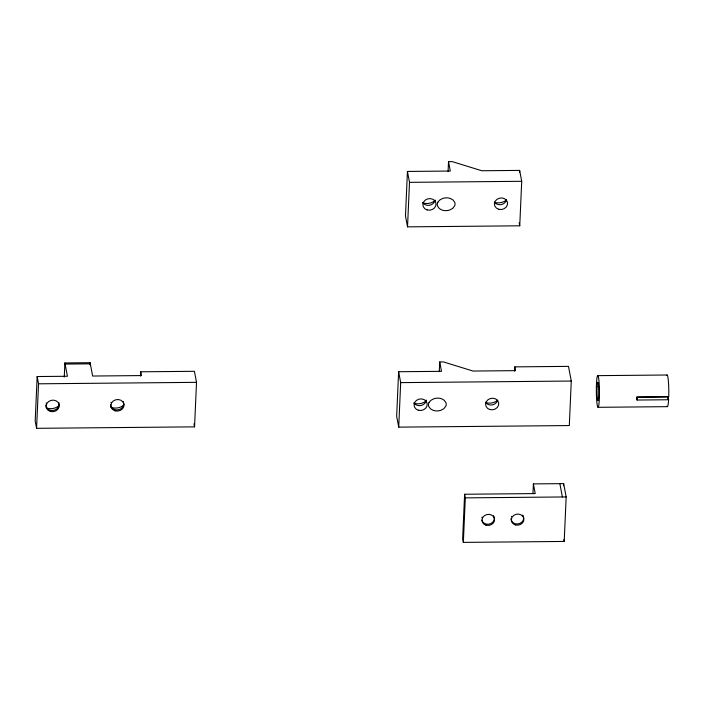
<?xml version="1.0" encoding="UTF-8"?>
<svg xmlns="http://www.w3.org/2000/svg" width="704" height="704" viewBox="0 0 704 704"><rect width="100%" height="100%" fill="white"/><g stroke="black" fill="none" stroke-linecap="round" stroke-linejoin="round"><path stroke-width="1.06" d="M140.703 371.8L141.416 375.575L92.629 376.033L90.112 362.71L64.9 362.947L67.417 376.262L37.162 376.543L35.2 421.054L36.573 428.322L194.55 426.853L196.513 382.342L194.418 371.307L140.703 371.8L140.518 376.05M36.573 428.322L38.535 383.812L37.162 376.543M64.275 377.062L64.9 362.947M90.024 364.883L90.112 362.71M514.774 366.872L515.486 370.647L473.009 371.043L443.388 361.9L439.71 361.935L441.487 371.334L398.622 371.73L396.66 416.24L398.719 427.134L569.307 425.559L571.27 381.04L568.489 366.37L514.774 366.872L514.589 371.114M448.527 161.647L450.305 171.046L407.44 171.442L405.478 215.952L407.537 226.855L519.746 225.808L521.708 181.298L519.649 170.403L481.826 170.755L452.206 161.612L448.527 161.647L448.096 171.415M398.719 427.134L400.682 382.624L398.622 371.73M407.537 226.855L409.499 182.345L407.44 171.442M439.278 371.703L439.71 361.935M533.386 483.903L535.216 493.583L464.614 494.243L462.66 538.754L463.346 542.388L564.203 541.446L566.166 496.936L563.649 483.622L533.386 483.903L532.963 493.671M463.346 542.388L465.3 497.878L464.614 494.243M519.552 172.577L519.649 170.403M563.552 485.786L563.649 483.622M667.005 406.182A15.84 1.549 89.5 0 0 668.571 400.268L668.606 399.749L637.085 400.039L637.208 397.258L668.73 396.845A15.84 1.549 89.5 0 0 668.298 380.266A15.84 1.549 89.5 0 0 666.679 375.61M409.499 182.345L521.708 181.298M65.111 364.065L90.323 363.836M597.714 375.646L667.146 375.003M38.535 383.812L196.513 382.342M400.682 382.624L571.27 381.04M636.513 397.021L668.026 396.73L668.606 399.749M598.048 407.308A15.84 1.549 89.5 0 0 599.174 383.566A15.84 1.549 89.5 0 0 596.49 383.548A15.84 1.549 89.5 0 0 598.048 407.308L667.392 406.666M465.3 497.878L566.166 496.936M636.698 398.024L637.085 400.039M519.182 222.842L519.746 225.808M559.865 483.657L562.382 496.971M563.86 539.634L564.203 541.446M193.978 423.843L194.55 426.853M523.53 516.982A6.336 5.535 -10.7 0 1 517.906 523.934A6.336 5.535 -10.7 0 1 511.06 518.487M511.447 516.762A6.336 5.535 -10.7 0 1 511.588 516.428M522.606 515.108A6.336 5.535 -10.7 0 1 522.817 515.398M523.002 515.689A6.336 5.535 -10.7 0 1 523.433 516.648M493.504 515.662A6.336 5.535 -10.7 0 1 490.327 523.776A6.336 5.535 -10.7 0 1 481.879 520.133M481.906 517.713A6.336 5.535 -10.7 0 1 482.134 517.035M124.036 404.853A11.431 9.988 -10.7 0 1 110.801 407.185M59.294 405.451A11.431 9.988 -10.7 0 1 46.068 407.783M123.226 401.526A6.609 5.782 -10.7 0 1 118.562 409.728A6.609 5.782 -10.7 0 1 110.607 404.448M110.906 402.653A6.609 5.782 -10.7 0 1 111.038 402.31M58.872 403.137A6.609 5.782 -10.7 0 1 53.222 410.441A6.609 5.782 -10.7 0 1 45.866 405.046M46.165 403.251A6.609 5.782 -10.7 0 1 46.306 402.908M58.643 402.459A6.609 5.782 -10.7 0 1 58.766 402.794M497.702 400.11A6.609 5.782 -10.7 0 1 492.228 404.879A6.609 5.782 -10.7 0 1 485.496 402.239M497.578 400.374A11.431 9.988 -10.7 0 1 485.522 402.494M426.043 401.034A11.431 9.988 -10.7 0 1 413.987 403.163M426.29 400.057A6.609 5.782 -10.7 0 1 421.098 405.46A6.609 5.782 -10.7 0 1 413.961 402.908M506.396 200.086A11.431 9.988 -10.7 0 1 494.331 202.215M506.519 199.822A6.609 5.782 -10.7 0 1 501.248 204.556A6.609 5.782 -10.7 0 1 494.525 202.259M435.389 200.297A11.431 9.988 -10.7 0 1 422.805 202.875M435.054 200.13A6.609 5.782 -10.7 0 1 429.713 205.216A6.609 5.782 -10.7 0 1 422.778 202.62M668.026 396.73A9.504 0.933 89.5 0 1 667.744 399.318M437.897 202.145L437.712 202.532A6.063 5.298 -10.7 0 0 437.545 206.105L439.296 208.542L441.857 209.994A10.569 9.231 -10.7 0 0 449.909 209.915L452.61 208.428L454.59 205.964A6.063 5.298 -10.7 0 0 454.758 202.391L453.006 199.954L450.446 198.502A10.569 9.231 -10.7 0 0 442.394 198.581L439.683 200.068L437.897 202.145M429.079 402.433L428.894 402.811A6.063 5.298 -10.7 0 0 428.727 406.393L430.478 408.83L433.039 410.274A10.569 9.231 -10.7 0 0 441.091 410.194L443.802 408.716L445.773 406.252A6.063 5.298 -10.7 0 0 445.94 402.67L444.189 400.242L441.628 398.79A10.569 9.231 -10.7 0 0 433.576 398.869L430.874 400.347L429.079 402.433M515.284 524.911A6.336 5.535 -10.7 0 0 523.829 518.531A6.336 5.535 -10.7 0 0 513.656 515.46A6.336 5.535 -10.7 0 0 515.284 524.911M485.971 525.184A6.336 5.535 -10.7 0 0 494.516 518.804A6.336 5.535 -10.7 0 0 484.343 515.733A6.336 5.535 -10.7 0 0 485.971 525.184M50.362 411.453A6.609 5.782 -10.7 0 0 59.18 404.703A6.609 5.782 -10.7 0 0 48.506 401.623A6.609 5.782 -10.7 0 0 50.362 411.453M115.095 410.854A6.609 5.782 -10.7 0 0 123.913 404.096A6.609 5.782 -10.7 0 0 113.238 401.016A6.609 5.782 -10.7 0 0 115.095 410.854M418.317 410.221A6.609 5.782 -10.7 0 0 427.143 403.462A6.609 5.782 -10.7 0 0 416.469 400.382A6.609 5.782 -10.7 0 0 418.317 410.221M489.852 409.552A6.609 5.782 -10.7 0 0 498.67 402.802A6.609 5.782 -10.7 0 0 487.995 399.722A6.609 5.782 -10.7 0 0 489.852 409.552M427.134 209.933A6.609 5.782 -10.7 0 0 435.952 203.174A6.609 5.782 -10.7 0 0 425.278 200.094A6.609 5.782 -10.7 0 0 427.134 209.933M498.67 209.273A6.609 5.782 -10.7 0 0 507.487 202.514A6.609 5.782 -10.7 0 0 496.813 199.434A6.609 5.782 -10.7 0 0 498.67 209.273M597.098 386.637A9.187 0.898 89.5 0 0 597.96 400.655A9.187 0.898 89.5 0 0 598.655 387.138A9.187 0.898 89.5 0 0 597.098 386.637"/></g></svg>
